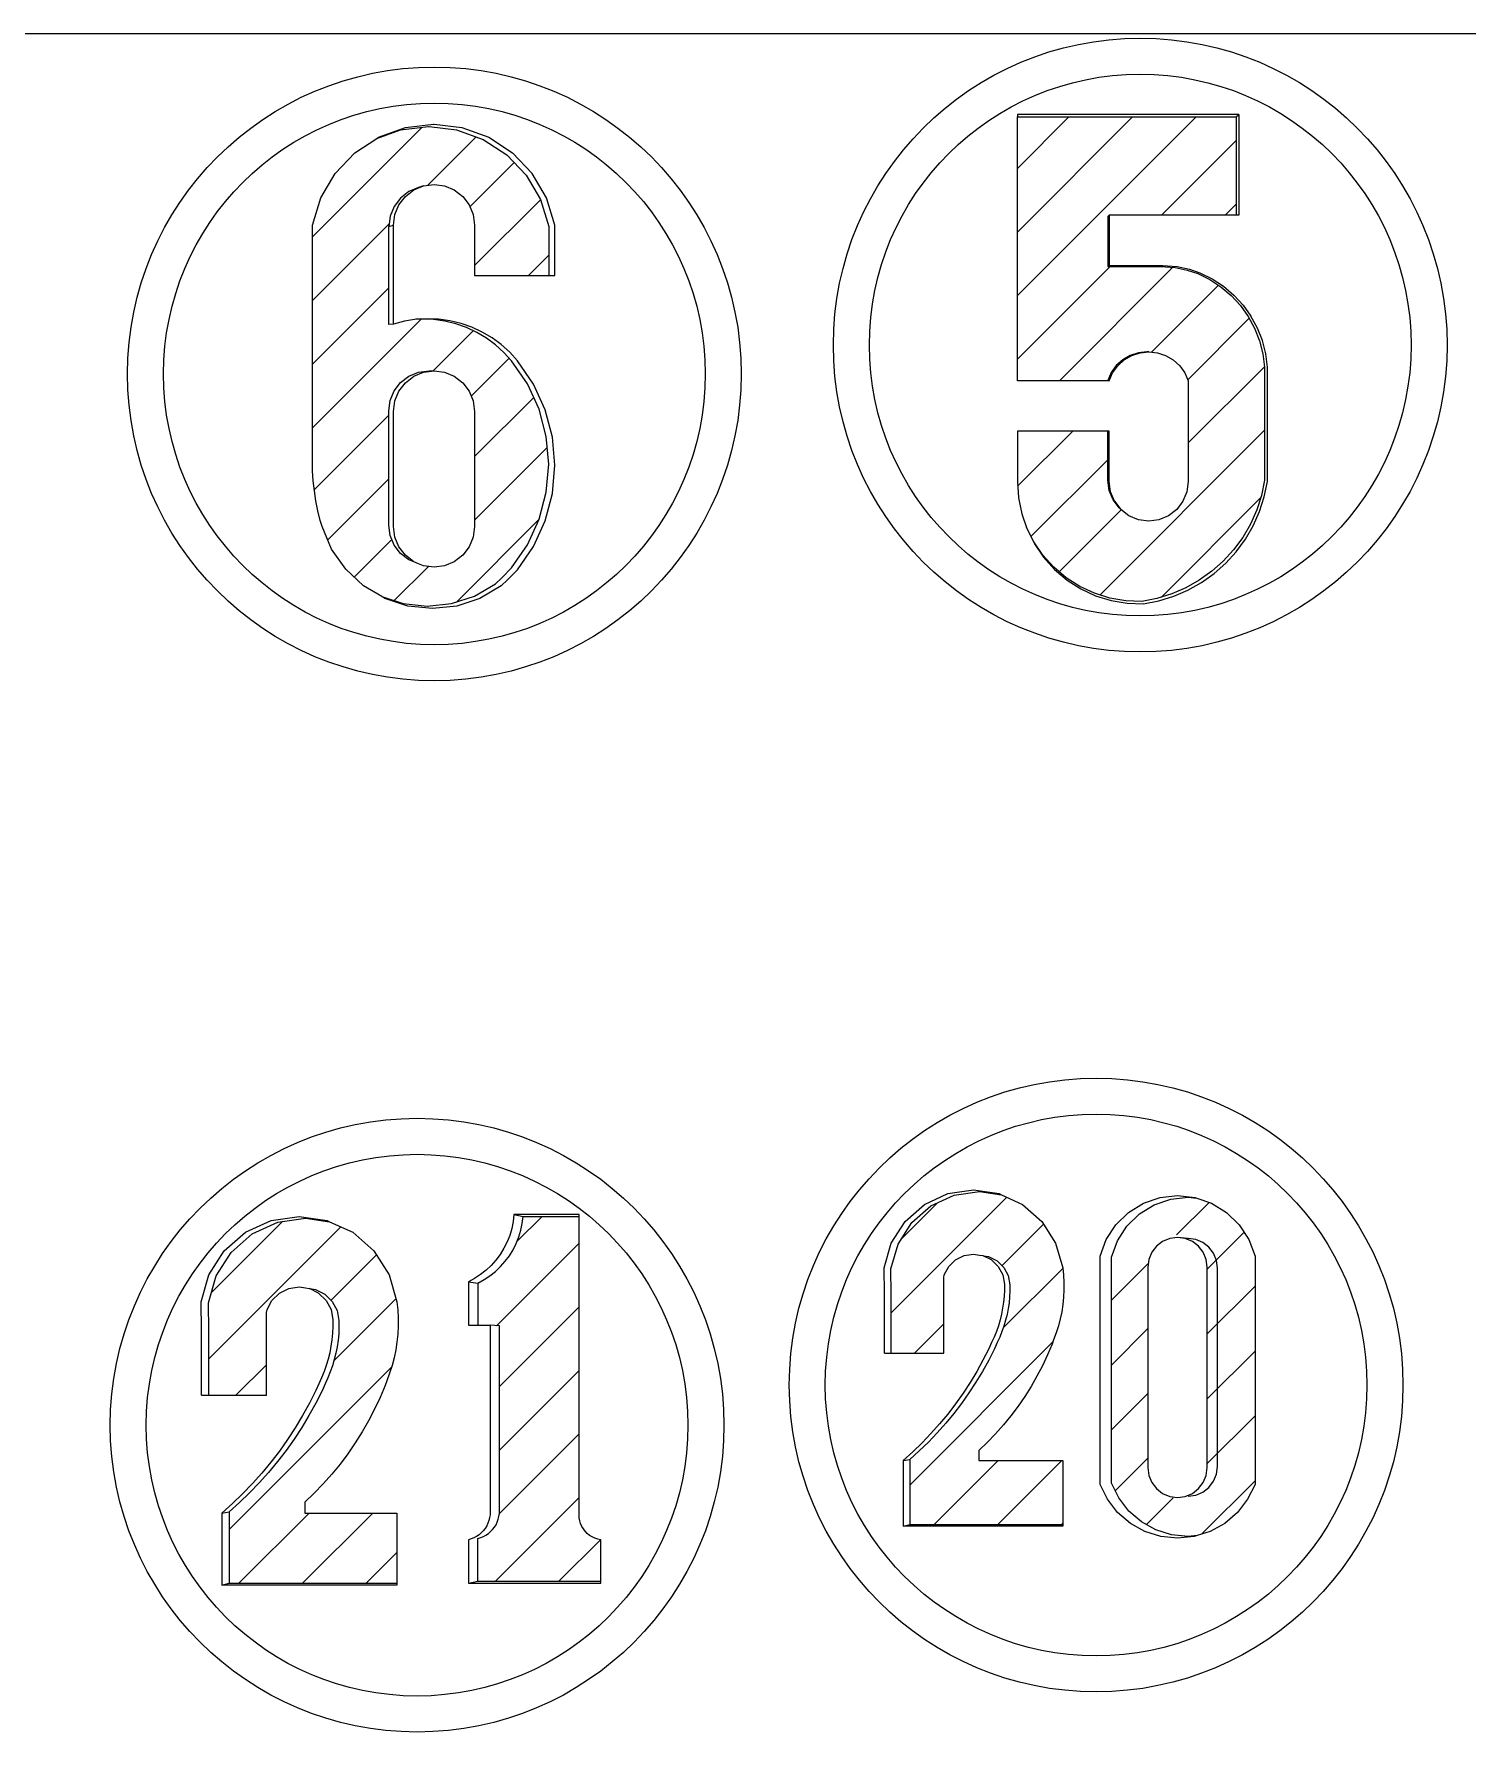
# Model space of a CAD drawing. Header units: inches. Extents: x 104 to 9740, y 936 to 6735.
# Drawn here: x 5914.1 to 5950.79, y 5726.59 to 5770.07 of the extents above; entities that cross this region are included whole.
import ezdxf

# ---------------------------------------------------------------- set-up
doc = ezdxf.new("R2010")
doc.units = ezdxf.units.IN
doc.header["$MEASUREMENT"] = 0
pattern_1 = [(45, (5264.4458, 6307.508), (-0.8148213, 0.8148213), [])]

msp = doc.modelspace()

# ---------------------------------------------------------------- hatches: boundary and pattern name
at = {"lineweight": 20}
h = msp.add_hatch(dxfattribs=at)
h.set_pattern_fill('ANSI31', color=256, scale=9.218651)
h.set_pattern_definition(pattern_1)
h.paths.add_polyline_path([(5926.327, 5761.702), (5926.132, 5761.916), (5925.916, 5762.11), (5925.683, 5762.282), (5925.434, 5762.429), (5925.171, 5762.552), (5924.898, 5762.648), (5924.616, 5762.716), (5924.329, 5762.756), (5924.04, 5762.768), (5923.842, 5762.757), (5923.586, 5762.716), (5923.303, 5762.642), (5923.184, 5762.633), (5923.184, 5765.141), (5923.219, 5765.407), (5923.322, 5765.655), (5923.486, 5765.868), (5923.699, 5766.032), (5923.947, 5766.134), (5924.073, 5766.178), (5924.342, 5766.214), (5924.611, 5766.178), (5924.861, 5766.075), (5925.076, 5765.91), (5925.241, 5765.694), (5925.345, 5765.444), (5925.381, 5765.175), (5925.381, 5763.884), (5927.279, 5763.884), (5927.279, 5765.141), (5927.066, 5765.831), (5926.701, 5766.453), (5926.203, 5766.975), (5925.599, 5767.369), (5924.92, 5767.615), (5924.213, 5767.698), (5924.203, 5767.698), (5923.486, 5767.615), (5922.873, 5767.393), (5922.313, 5767.027), (5921.81, 5766.5), (5921.441, 5765.871), (5921.226, 5765.175), (5921.226, 5759.14), (5921.232, 5758.882), (5921.249, 5758.624), (5921.277, 5758.368), (5921.317, 5758.112), (5921.368, 5757.859), (5921.43, 5757.608), (5921.475, 5757.454), (5921.719, 5756.876), (5922.079, 5756.362), (5922.539, 5755.936), (5923.001, 5755.664), (5923.553, 5755.481), (5924.17, 5755.415), (5924.788, 5755.481), (5925.378, 5755.676), (5925.913, 5755.992), (5926.079, 5756.146), (5926.327, 5756.398), (5926.734, 5756.989), (5927.034, 5757.641), (5927.217, 5758.335), (5927.279, 5759.05), (5927.217, 5759.765), (5927.034, 5760.459), (5926.734, 5761.111)])
h.paths.add_polyline_path([(5923.219, 5760.683), (5923.322, 5760.931), (5923.486, 5761.144), (5923.699, 5761.308), (5923.947, 5761.41), (5924.213, 5761.445), (5924.342, 5761.443), (5924.611, 5761.408), (5924.861, 5761.304), (5925.076, 5761.139), (5925.241, 5760.924), (5925.345, 5760.673), (5925.381, 5760.405), (5925.381, 5757.454), (5925.345, 5757.185), (5925.241, 5756.934), (5925.076, 5756.719), (5924.861, 5756.554), (5924.611, 5756.45), (5924.342, 5756.415), (5924.073, 5756.45), (5923.947, 5756.501), (5923.823, 5756.554), (5923.699, 5756.604), (5923.486, 5756.768), (5923.322, 5756.981), (5923.219, 5757.229), (5923.184, 5757.495), (5923.184, 5760.417)], flags=16)
h = msp.add_hatch(dxfattribs=at)
h.set_pattern_fill('ANSI31', color=256, scale=9.218651)
h.set_pattern_definition(pattern_1)
h.paths.add_polyline_path([(5944.99, 5763.116), (5944.757, 5763.37), (5944.494, 5763.592), (5944.207, 5763.78), (5943.898, 5763.932), (5943.63, 5764.025), (5943.319, 5764.091), (5942.949, 5764.116), (5941.594, 5764.116), (5941.594, 5765.428), (5944.879, 5765.428), (5944.879, 5767.949), (5939.279, 5767.949), (5939.279, 5761.196), (5941.594, 5761.196), (5941.684, 5761.398), (5941.813, 5761.576), (5941.977, 5761.724), (5942.168, 5761.835), (5942.378, 5761.903), (5942.621, 5761.928), (5942.865, 5761.903), (5943.077, 5761.834), (5943.27, 5761.722), (5943.436, 5761.573), (5943.567, 5761.393), (5943.657, 5761.189), (5943.657, 5758.609), (5943.622, 5758.346), (5943.521, 5758.102), (5943.36, 5757.892), (5943.15, 5757.731), (5942.906, 5757.629), (5942.643, 5757.595), (5942.381, 5757.629), (5942.136, 5757.731), (5941.906, 5757.907), (5941.729, 5758.139), (5941.628, 5758.381), (5941.594, 5758.641), (5941.594, 5759.899), (5939.279, 5759.899), (5939.279, 5758.609), (5939.307, 5758.191), (5939.39, 5757.781), (5939.512, 5757.43), (5939.699, 5757.061), (5939.933, 5756.719), (5940.211, 5756.412), (5940.527, 5756.144), (5940.876, 5755.921), (5941.251, 5755.746), (5941.646, 5755.622), (5942.055, 5755.553), (5942.469, 5755.538), (5942.855, 5755.614), (5943.232, 5755.731), (5943.593, 5755.886), (5943.937, 5756.08), (5944.257, 5756.309), (5944.552, 5756.57), (5944.817, 5756.862), (5945.05, 5757.179), (5945.247, 5757.52), (5945.408, 5757.88), (5945.529, 5758.255), (5945.609, 5758.641), (5945.609, 5761.196), (5945.608, 5761.54), (5945.565, 5761.881), (5945.479, 5762.214), (5945.354, 5762.534), (5945.19, 5762.837)])
h = msp.add_hatch(dxfattribs=at)
h.set_pattern_fill('ANSI31', color=256, scale=9.218651)
h.set_pattern_definition(pattern_1)
h.paths.add_polyline_path([(5940.441, 5733.542), (5938.289, 5733.542), (5938.289, 5733.795), (5938.509, 5734.005), (5938.72, 5734.223), (5938.921, 5734.45), (5939.113, 5734.685), (5939.296, 5734.928), (5939.468, 5735.178), (5939.63, 5735.435), (5939.781, 5735.699), (5939.921, 5735.968), (5940.05, 5736.243), (5940.167, 5736.523), (5940.206, 5736.632), (5940.273, 5736.807), (5940.33, 5736.986), (5940.378, 5737.167), (5940.416, 5737.351), (5940.445, 5737.536), (5940.463, 5737.723), (5940.473, 5737.91), (5940.472, 5738.098), (5940.461, 5738.285), (5940.441, 5738.472), (5940.26, 5739.107), (5939.907, 5739.664), (5939.409, 5740.099), (5938.87, 5740.347), (5938.306, 5740.428), (5937.659, 5740.335), (5937.065, 5740.062), (5936.573, 5739.631), (5936.223, 5739.079), (5936.043, 5738.451), (5936.05, 5737.797), (5936.05, 5736.292), (5937.397, 5736.292), (5937.397, 5738.27), (5937.523, 5738.508), (5937.698, 5738.678), (5937.916, 5738.787), (5938.156, 5738.824), (5938.306, 5738.8), (5938.397, 5738.787), (5938.401, 5738.785), (5938.544, 5738.762), (5938.76, 5738.655), (5938.933, 5738.486), (5939.046, 5738.273), (5939.089, 5738.036), (5939.089, 5737.883), (5939.082, 5737.731), (5939.068, 5737.579), (5939.046, 5737.428), (5939.017, 5737.278), (5938.98, 5737.13), (5938.937, 5736.983), (5938.886, 5736.839), (5938.829, 5736.698), (5938.764, 5736.559), (5938.693, 5736.401), (5938.546, 5736.109), (5938.388, 5735.823), (5938.22, 5735.543), (5938.041, 5735.27), (5937.853, 5735.003), (5937.654, 5734.744), (5937.446, 5734.492), (5937.229, 5734.249), (5937.002, 5734.013), (5936.767, 5733.787), (5936.524, 5733.569), (5936.524, 5731.904), (5940.441, 5731.904)])
h = msp.add_hatch(dxfattribs=at)
h.set_pattern_fill('ANSI31', color=256, scale=9.393641)
h.set_pattern_definition([(45, (5250.1643, 6318.125), (-0.8302884, 0.8302884), [])])
h.paths.add_polyline_path([(5941.687, 5738.749), (5941.687, 5732.96), (5941.874, 5732.58), (5942.134, 5732.245), (5942.456, 5731.97), (5942.827, 5731.764), (5943.231, 5731.638), (5943.652, 5731.595), (5943.884, 5731.618), (5944.215, 5731.722), (5944.589, 5731.929), (5944.914, 5732.208), (5945.176, 5732.546), (5945.366, 5732.929), (5945.366, 5738.775), (5945.208, 5739.198), (5944.962, 5739.575), (5944.639, 5739.89), (5944.255, 5740.126), (5943.878, 5740.256), (5943.652, 5740.281), (5943.209, 5740.232), (5942.787, 5740.087), (5942.406, 5739.853), (5942.087, 5739.541), (5941.843, 5739.167)])
h.paths.add_polyline_path([(5944.143, 5732.99), (5943.495, 5732.493), (5942.689, 5732.827), (5942.619, 5733.358), (5942.619, 5738.858), (5943.267, 5739.356), (5943.567, 5739.232), (5943.908, 5739.193), (5944.143, 5738.625)], flags=16)
h = msp.add_hatch(dxfattribs=at)
h.set_pattern_fill('ANSI31', color=256, scale=9.218651)
h.set_pattern_definition(pattern_1)
h.paths.add_polyline_path([(5928.462, 5731.549), (5928.392, 5731.582), (5928.327, 5731.623), (5928.267, 5731.672), (5928.213, 5731.727), (5928.166, 5731.788), (5928.127, 5731.854), (5928.096, 5731.925), (5928.073, 5731.998), (5928.06, 5732.074), (5928.055, 5732.151), (5928.055, 5739.792), (5926.621, 5739.792), (5926.6, 5739.613), (5926.563, 5739.437), (5926.512, 5739.265), (5926.445, 5739.098), (5926.365, 5738.937), (5926.27, 5738.784), (5926.163, 5738.64), (5926.044, 5738.505), (5925.913, 5738.382), (5925.772, 5738.27), (5925.622, 5738.171), (5925.464, 5738.085), (5925.464, 5737.003), (5925.777, 5737.003), (5926.014, 5736.986), (5926.014, 5732.182), (5926.004, 5732.107), (5925.986, 5732.034), (5925.961, 5731.964), (5925.929, 5731.896), (5925.889, 5731.833), (5925.843, 5731.774), (5925.791, 5731.72), (5925.734, 5731.671), (5925.672, 5731.629), (5925.606, 5731.594), (5925.536, 5731.566), (5925.464, 5731.545), (5925.464, 5730.446), (5928.61, 5730.446), (5928.61, 5731.509), (5928.535, 5731.525)])
h = msp.add_hatch(dxfattribs=at)
h.set_pattern_fill('ANSI31', color=256, scale=9.218651)
h.set_pattern_definition(pattern_1)
h.paths.add_polyline_path([(5923.39, 5732.194), (5921.03, 5732.194), (5921.03, 5732.472), (5921.271, 5732.702), (5921.502, 5732.941), (5921.723, 5733.19), (5921.934, 5733.448), (5922.134, 5733.714), (5922.322, 5733.988), (5922.5, 5734.27), (5922.665, 5734.559), (5922.819, 5734.854), (5922.96, 5735.155), (5923.089, 5735.462), (5923.132, 5735.582), (5923.205, 5735.774), (5923.268, 5735.97), (5923.32, 5736.169), (5923.362, 5736.37), (5923.393, 5736.573), (5923.414, 5736.778), (5923.424, 5736.983), (5923.423, 5737.189), (5923.412, 5737.394), (5923.39, 5737.599), (5923.191, 5738.295), (5922.804, 5738.906), (5922.259, 5739.383), (5921.667, 5739.655), (5921.049, 5739.744), (5920.339, 5739.642), (5919.688, 5739.342), (5919.148, 5738.87), (5918.765, 5738.265), (5918.568, 5737.576), (5918.575, 5736.859), (5918.575, 5735.21), (5920.052, 5735.21), (5920.052, 5737.378), (5920.191, 5737.638), (5920.382, 5737.825), (5920.621, 5737.944), (5920.884, 5737.985), (5921.049, 5737.958), (5921.148, 5737.944), (5921.153, 5737.942), (5921.31, 5737.918), (5921.547, 5737.799), (5921.736, 5737.615), (5921.86, 5737.381), (5921.907, 5737.121), (5921.908, 5736.954), (5921.9, 5736.787), (5921.884, 5736.62), (5921.86, 5736.454), (5921.828, 5736.29), (5921.788, 5736.127), (5921.74, 5735.967), (5921.685, 5735.809), (5921.622, 5735.654), (5921.551, 5735.502), (5921.473, 5735.328), (5921.312, 5735.009), (5921.139, 5734.695), (5920.954, 5734.388), (5920.759, 5734.089), (5920.552, 5733.796), (5920.334, 5733.512), (5920.106, 5733.236), (5919.867, 5732.969), (5919.619, 5732.711), (5919.362, 5732.463), (5919.095, 5732.224), (5919.095, 5730.399), (5923.39, 5730.399)])

# ---------------------------------------------------------------- linework, layer by layer
for p, q in [((6054.431, 5770.07), (5667.676, 5770.07)), ((5944.879, 5767.949), (5944.879, 5765.428)), ((5924.073, 5766.178), (5924.342, 5766.214)), ((5941.63, 5765.428), (5941.63, 5764.138)), ((5942.643, 5761.926), (5942.865, 5761.903)), ((5942.865, 5761.903), (5943.077, 5761.834)), ((5943.077, 5761.834), (5943.27, 5761.722)), ((5943.27, 5761.722), (5943.436, 5761.573)), ((5943.436, 5761.573), (5943.567, 5761.393)), ((5939.279, 5761.196), (5941.594, 5761.196)), ((5943.567, 5761.393), (5943.657, 5761.189)), ((5943.657, 5761.189), (5943.657, 5758.609)), ((5943.657, 5758.609), (5943.622, 5758.346)), ((5943.521, 5758.102), (5943.36, 5757.892)), ((5943.622, 5758.346), (5943.521, 5758.102)), ((5942.136, 5757.731), (5941.927, 5757.892)), ((5942.381, 5757.629), (5942.136, 5757.731)), ((5942.643, 5757.595), (5942.381, 5757.629)), ((5942.906, 5757.629), (5942.643, 5757.595)), ((5943.15, 5757.731), (5942.906, 5757.629)), ((5943.36, 5757.892), (5943.15, 5757.731)), ((5925.464, 5738.085), (5925.464, 5737.003)), ((5925.464, 5730.446), (5928.61, 5730.446))]:
    msp.add_line(p, q, dxfattribs=at)
for points in [[(5921.368, 5757.859), (5921.317, 5758.112), (5921.277, 5758.368), (5921.249, 5758.624), (5921.232, 5758.882), (5921.226, 5759.14), (5921.226, 5765.175), (5921.441, 5765.871), (5921.81, 5766.5), (5922.313, 5767.027), (5922.873, 5767.393), (5922.923, 5767.425), (5923.608, 5767.673), (5924.332, 5767.757), (5924.342, 5767.757), (5925.056, 5767.673), (5925.741, 5767.425), (5926.352, 5767.027)], [(5922.873, 5767.393), (5923.486, 5767.615), (5924.203, 5767.698), (5924.213, 5767.698), (5924.92, 5767.615), (5925.599, 5767.369), (5926.203, 5766.975), (5926.701, 5766.453), (5927.066, 5765.831), (5927.279, 5765.141), (5927.279, 5763.884)], [(5944.947, 5768.008), (5939.279, 5768.008), (5939.279, 5767.949)], [(5941.63, 5761.189), (5939.279, 5761.189), (5939.279, 5761.196), (5939.279, 5767.949), (5944.879, 5767.949), (5944.947, 5768.008), (5944.947, 5765.428), (5944.879, 5765.428), (5941.63, 5765.428), (5941.594, 5765.394), (5941.594, 5764.116), (5941.63, 5764.138), (5942.998, 5764.138), (5943.371, 5764.112), (5943.686, 5764.045), (5943.956, 5763.952), (5944.268, 5763.799), (5944.559, 5763.608), (5944.823, 5763.384), (5945.059, 5763.128), (5945.261, 5762.846)], [(5924.342, 5766.214), (5924.611, 5766.178), (5924.861, 5766.075), (5925.076, 5765.91), (5925.241, 5765.694), (5925.345, 5765.444), (5925.381, 5765.175), (5925.381, 5763.884), (5927.279, 5763.884), (5927.438, 5763.884), (5927.438, 5765.175), (5927.224, 5765.871), (5926.855, 5766.5), (5926.352, 5767.027)], [(5923.303, 5762.642), (5923.184, 5762.633), (5923.184, 5765.141)], [(5926.227, 5756.092), (5926.477, 5756.347), (5926.888, 5756.943), (5927.191, 5757.602), (5927.376, 5758.302), (5927.438, 5759.024), (5927.376, 5759.746), (5927.191, 5760.447), (5926.888, 5761.106), (5926.477, 5761.702), (5926.28, 5761.919), (5926.062, 5762.114), (5925.827, 5762.288), (5925.575, 5762.437), (5925.31, 5762.56), (5925.034, 5762.657), (5924.749, 5762.726), (5924.46, 5762.767), (5924.167, 5762.779), (5923.875, 5762.762), (5923.842, 5762.757), (5923.586, 5762.716), (5923.303, 5762.642), (5923.303, 5765.175)], [(5941.594, 5764.116), (5942.949, 5764.116), (5943.319, 5764.091), (5943.63, 5764.025), (5943.898, 5763.932), (5944.207, 5763.78), (5944.494, 5763.592), (5944.757, 5763.37), (5944.99, 5763.116), (5945.19, 5762.837), (5945.354, 5762.534), (5945.479, 5762.214), (5945.565, 5761.881), (5945.608, 5761.54), (5945.609, 5761.196), (5945.609, 5758.641), (5945.529, 5758.255), (5945.408, 5757.88), (5945.247, 5757.52), (5945.05, 5757.179), (5944.817, 5756.862), (5944.552, 5756.57), (5944.257, 5756.309), (5943.937, 5756.08), (5943.593, 5755.886), (5943.232, 5755.731), (5942.855, 5755.614), (5942.469, 5755.538), (5942.055, 5755.553), (5941.646, 5755.622), (5941.251, 5755.746), (5940.876, 5755.921), (5940.527, 5756.144), (5940.211, 5756.412), (5939.933, 5756.719), (5939.699, 5757.061), (5939.512, 5757.43)], [(5939.39, 5757.781), (5939.512, 5757.43), (5939.527, 5757.386), (5939.716, 5757.013), (5939.952, 5756.668), (5940.233, 5756.357), (5940.552, 5756.087), (5940.904, 5755.861), (5941.283, 5755.685), (5941.683, 5755.56), (5942.095, 5755.49), (5942.513, 5755.475), (5942.903, 5755.552), (5943.283, 5755.67), (5943.649, 5755.827), (5943.995, 5756.022), (5944.319, 5756.253), (5944.617, 5756.517), (5944.885, 5756.812), (5945.119, 5757.133), (5945.319, 5757.477), (5945.481, 5757.84), (5945.603, 5758.219), (5945.684, 5758.609), (5945.684, 5761.189), (5945.683, 5761.536), (5945.639, 5761.881), (5945.553, 5762.217), (5945.426, 5762.54), (5945.261, 5762.846)], [(5923.001, 5755.664), (5923.553, 5755.481), (5924.17, 5755.415), (5924.788, 5755.481), (5925.378, 5755.676), (5925.913, 5755.992), (5926.079, 5756.146), (5926.327, 5756.398), (5926.734, 5756.989), (5927.034, 5757.641), (5927.217, 5758.335), (5927.279, 5759.05), (5927.217, 5759.765), (5927.034, 5760.459), (5926.734, 5761.111), (5926.327, 5761.702), (5926.132, 5761.916), (5925.916, 5762.11), (5925.683, 5762.282), (5925.434, 5762.429), (5925.171, 5762.552), (5924.898, 5762.648), (5924.616, 5762.716), (5924.329, 5762.756), (5924.04, 5762.768), (5923.842, 5762.757)], [(5923.823, 5756.554), (5923.608, 5756.719), (5923.442, 5756.934), (5923.339, 5757.185), (5923.303, 5757.454), (5923.303, 5760.405), (5923.339, 5760.673), (5923.442, 5760.924), (5923.608, 5761.139), (5923.823, 5761.304), (5924.073, 5761.408), (5924.342, 5761.443)], [(5941.765, 5758.102), (5941.664, 5758.346), (5941.63, 5758.609), (5941.63, 5759.899), (5941.594, 5759.899), (5939.279, 5759.899), (5939.279, 5758.609), (5939.307, 5758.191), (5939.39, 5757.781)], [(5941.765, 5758.102), (5941.927, 5757.892), (5941.888, 5757.931), (5941.729, 5758.139), (5941.628, 5758.381), (5941.594, 5758.641), (5941.594, 5759.899)], [(5926.227, 5756.092), (5926.058, 5755.936), (5925.518, 5755.617), (5924.923, 5755.42), (5924.299, 5755.354), (5923.675, 5755.42), (5923.08, 5755.617), (5923.001, 5755.664), (5922.539, 5755.936), (5922.079, 5756.362), (5921.719, 5756.876), (5921.475, 5757.454), (5921.43, 5757.608), (5921.368, 5757.859)], [(5935.878, 5736.292), (5935.878, 5737.812), (5935.871, 5738.472), (5936.052, 5739.107), (5936.406, 5739.664), (5936.903, 5740.099), (5937.503, 5740.375), (5938.156, 5740.469), (5938.81, 5740.375), (5938.87, 5740.347), (5939.409, 5740.099), (5939.907, 5739.664), (5940.26, 5739.107), (5940.441, 5738.472), (5940.461, 5738.285), (5940.472, 5738.098), (5940.473, 5737.91), (5940.463, 5737.723), (5940.445, 5737.536), (5940.416, 5737.351), (5940.378, 5737.167), (5940.33, 5736.986), (5940.273, 5736.807), (5940.206, 5736.632), (5940.167, 5736.523), (5940.05, 5736.243), (5939.921, 5735.968), (5939.781, 5735.699), (5939.63, 5735.435), (5939.468, 5735.178), (5939.296, 5734.928), (5939.113, 5734.685), (5938.921, 5734.45), (5938.72, 5734.223), (5938.509, 5734.005), (5938.289, 5733.795), (5938.289, 5733.542), (5940.441, 5733.542), (5940.441, 5731.904), (5940.441, 5731.861), (5936.356, 5731.861)], [(5936.05, 5736.292), (5936.05, 5737.797), (5936.043, 5738.451), (5936.223, 5739.079), (5936.573, 5739.631), (5937.065, 5740.062), (5937.659, 5740.335), (5938.306, 5740.428), (5938.87, 5740.347)], [(5943.884, 5731.618), (5943.652, 5731.595), (5943.231, 5731.638), (5942.827, 5731.764), (5942.456, 5731.97), (5942.134, 5732.245), (5941.874, 5732.58), (5941.687, 5732.96), (5941.687, 5738.749), (5941.843, 5739.167), (5942.087, 5739.541), (5942.406, 5739.853), (5942.787, 5740.087), (5943.209, 5740.232), (5943.652, 5740.281), (5943.878, 5740.256)], [(5918.386, 5735.21), (5918.386, 5736.875), (5918.379, 5737.599), (5918.578, 5738.295), (5918.965, 5738.906), (5919.51, 5739.383), (5920.168, 5739.685), (5920.884, 5739.789), (5921.601, 5739.685), (5921.667, 5739.655), (5922.259, 5739.383), (5922.804, 5738.906), (5923.191, 5738.295), (5923.39, 5737.599), (5923.412, 5737.394), (5923.423, 5737.189), (5923.424, 5736.983), (5923.414, 5736.778), (5923.393, 5736.573), (5923.362, 5736.37), (5923.32, 5736.169), (5923.268, 5735.97), (5923.205, 5735.774), (5923.132, 5735.582), (5923.089, 5735.462), (5922.96, 5735.155), (5922.819, 5734.854), (5922.665, 5734.559), (5922.5, 5734.27), (5922.322, 5733.988), (5922.134, 5733.714), (5921.934, 5733.448), (5921.723, 5733.19), (5921.502, 5732.941), (5921.271, 5732.702), (5921.03, 5732.472), (5921.03, 5732.194), (5923.39, 5732.194), (5923.39, 5730.399), (5923.39, 5730.351), (5918.911, 5730.351)], [(5925.221, 5730.399), (5928.61, 5730.399), (5928.61, 5730.446), (5928.61, 5731.509), (5928.535, 5731.525), (5928.462, 5731.549), (5928.392, 5731.582), (5928.327, 5731.623), (5928.267, 5731.672), (5928.213, 5731.727), (5928.166, 5731.788), (5928.127, 5731.854), (5928.096, 5731.925), (5928.073, 5731.998), (5928.06, 5732.074), (5928.055, 5732.151), (5928.055, 5739.792), (5928.055, 5739.836), (5926.389, 5739.836), (5926.368, 5739.656), (5926.331, 5739.478), (5926.279, 5739.304), (5926.212, 5739.136), (5926.13, 5738.973), (5926.035, 5738.819), (5925.927, 5738.673), (5925.806, 5738.537), (5925.675, 5738.413), (5925.532, 5738.3), (5925.381, 5738.2), (5925.221, 5738.113), (5925.221, 5737.003), (5925.464, 5737.003), (5925.777, 5737.003), (5925.777, 5732.151), (5925.766, 5732.076), (5925.749, 5732.003), (5925.723, 5731.932), (5925.69, 5731.863), (5925.65, 5731.799), (5925.604, 5731.739), (5925.552, 5731.685), (5925.494, 5731.636), (5925.431, 5731.594), (5925.364, 5731.558), (5925.294, 5731.53), (5925.221, 5731.509), (5925.221, 5730.399), (5925.464, 5730.446), (5925.464, 5731.545), (5925.536, 5731.566), (5925.606, 5731.594), (5925.672, 5731.629), (5925.734, 5731.671), (5925.791, 5731.72), (5925.843, 5731.774), (5925.889, 5731.833), (5925.929, 5731.896), (5925.961, 5731.964), (5925.986, 5732.034), (5926.004, 5732.107), (5926.014, 5732.182), (5926.014, 5736.986), (5925.777, 5737.003)], [(5925.221, 5738.113), (5925.464, 5738.085), (5925.622, 5738.171), (5925.772, 5738.27), (5925.913, 5738.382), (5926.044, 5738.505), (5926.163, 5738.64), (5926.27, 5738.784), (5926.365, 5738.937), (5926.445, 5739.098), (5926.512, 5739.265), (5926.563, 5739.437), (5926.6, 5739.613), (5926.621, 5739.792)], [(5926.389, 5739.836), (5926.621, 5739.792), (5928.055, 5739.792)], [(5918.575, 5735.21), (5918.575, 5736.859), (5918.568, 5737.576), (5918.765, 5738.265), (5919.148, 5738.87), (5919.688, 5739.342), (5920.339, 5739.642), (5921.049, 5739.744), (5921.667, 5739.655)], [(5943.652, 5732.629), (5943.848, 5732.655), (5944.03, 5732.731), (5944.186, 5732.85), (5944.306, 5733.007), (5944.381, 5733.189), (5944.407, 5733.384), (5944.407, 5738.467), (5944.381, 5738.663), (5944.306, 5738.845), (5944.186, 5739.001), (5944.03, 5739.121), (5943.848, 5739.196), (5943.652, 5739.222), (5943.381, 5739.253), (5943.184, 5739.227), (5943, 5739.151), (5942.842, 5739.03), (5942.721, 5738.872), (5942.645, 5738.688), (5942.619, 5738.491), (5942.619, 5733.358)], [(5942.619, 5733.358), (5942.645, 5733.16), (5942.721, 5732.977), (5942.842, 5732.819), (5943, 5732.698), (5943.184, 5732.622), (5943.381, 5732.596), (5943.578, 5732.622), (5943.762, 5732.698), (5943.92, 5732.819), (5944.041, 5732.977), (5944.117, 5733.16), (5944.143, 5733.358), (5944.143, 5738.491), (5944.117, 5738.688), (5944.041, 5738.872), (5943.92, 5739.03), (5943.762, 5739.151), (5943.578, 5739.227), (5943.381, 5739.253)], [(5935.878, 5736.292), (5936.05, 5736.292), (5937.397, 5736.292), (5937.397, 5738.226), (5937.409, 5738.293), (5937.523, 5738.508), (5937.698, 5738.678), (5937.916, 5738.787), (5938.156, 5738.824), (5938.306, 5738.8), (5938.397, 5738.787), (5938.401, 5738.785)], [(5938.789, 5738.508), (5938.904, 5738.293), (5938.947, 5738.053), (5938.947, 5737.899), (5938.94, 5737.745), (5938.925, 5737.591), (5938.903, 5737.439), (5938.874, 5737.288), (5938.837, 5737.138), (5938.793, 5736.99), (5938.742, 5736.845), (5938.684, 5736.702), (5938.619, 5736.562), (5938.547, 5736.402), (5938.398, 5736.107), (5938.239, 5735.818), (5938.069, 5735.536), (5937.889, 5735.26), (5937.698, 5734.991), (5937.498, 5734.729), (5937.288, 5734.475), (5937.068, 5734.229), (5936.839, 5733.991), (5936.602, 5733.762), (5936.356, 5733.542), (5936.356, 5731.861), (5936.524, 5731.904), (5940.441, 5731.904)], [(5938.789, 5738.508), (5938.615, 5738.678), (5938.401, 5738.785), (5938.544, 5738.762), (5938.76, 5738.655), (5938.933, 5738.486), (5939.046, 5738.273), (5939.089, 5738.036), (5939.089, 5737.883), (5939.082, 5737.731), (5939.068, 5737.579), (5939.046, 5737.428), (5939.017, 5737.278), (5938.98, 5737.13), (5938.937, 5736.983), (5938.886, 5736.839), (5938.829, 5736.698), (5938.764, 5736.559), (5938.693, 5736.401), (5938.546, 5736.109), (5938.388, 5735.823), (5938.22, 5735.543), (5938.041, 5735.27), (5937.853, 5735.003), (5937.654, 5734.744), (5937.446, 5734.492), (5937.229, 5734.249), (5937.002, 5734.013), (5936.767, 5733.787), (5936.524, 5733.569)], [(5918.386, 5735.21), (5918.575, 5735.21), (5920.052, 5735.21), (5920.052, 5737.329), (5920.065, 5737.403), (5920.191, 5737.638), (5920.382, 5737.825), (5920.621, 5737.944), (5920.884, 5737.985), (5921.049, 5737.958), (5921.148, 5737.944), (5921.153, 5737.942)], [(5921.578, 5737.638), (5921.704, 5737.403), (5921.752, 5737.14), (5921.752, 5736.971), (5921.744, 5736.802), (5921.728, 5736.634), (5921.703, 5736.467), (5921.671, 5736.301), (5921.631, 5736.137), (5921.583, 5735.975), (5921.527, 5735.815), (5921.463, 5735.658), (5921.392, 5735.505), (5921.313, 5735.33), (5921.15, 5735.007), (5920.975, 5734.69), (5920.789, 5734.38), (5920.591, 5734.078), (5920.382, 5733.782), (5920.163, 5733.495), (5919.932, 5733.217), (5919.691, 5732.947), (5919.441, 5732.687), (5919.181, 5732.436), (5918.911, 5732.194), (5918.911, 5730.351), (5919.095, 5730.399), (5923.39, 5730.399)], [(5921.578, 5737.638), (5921.387, 5737.825), (5921.153, 5737.942), (5921.31, 5737.918), (5921.547, 5737.799), (5921.736, 5737.615), (5921.86, 5737.381), (5921.907, 5737.121), (5921.908, 5736.954), (5921.9, 5736.787), (5921.884, 5736.62), (5921.86, 5736.454), (5921.828, 5736.29), (5921.788, 5736.127), (5921.74, 5735.967), (5921.685, 5735.809), (5921.622, 5735.654), (5921.551, 5735.502), (5921.473, 5735.328), (5921.312, 5735.009), (5921.139, 5734.695), (5920.954, 5734.388), (5920.759, 5734.089), (5920.552, 5733.796), (5920.334, 5733.512), (5920.106, 5733.236), (5919.867, 5732.969), (5919.619, 5732.711), (5919.362, 5732.463), (5919.095, 5732.224)], [(5936.356, 5733.542), (5936.524, 5733.569), (5936.524, 5731.904)], [(5918.911, 5732.194), (5919.095, 5732.224), (5919.095, 5730.399)]]:
    msp.add_lwpolyline(points, dxfattribs=at)
for points in [[(5923.303, 5765.175), (5923.339, 5765.444), (5923.442, 5765.694), (5923.608, 5765.91), (5923.823, 5766.075), (5924.073, 5766.178), (5923.947, 5766.134), (5923.699, 5766.032), (5923.486, 5765.868), (5923.322, 5765.655), (5923.219, 5765.407), (5923.184, 5765.141)], [(5941.63, 5761.189), (5941.72, 5761.393), (5941.851, 5761.573), (5942.017, 5761.722), (5942.21, 5761.834), (5942.422, 5761.903), (5942.643, 5761.926), (5942.598, 5761.926), (5942.378, 5761.903), (5942.168, 5761.835), (5941.977, 5761.724), (5941.813, 5761.576), (5941.684, 5761.398), (5941.594, 5761.196)], [(5925.076, 5756.719), (5924.861, 5756.554), (5924.611, 5756.45), (5924.342, 5756.415), (5924.073, 5756.45), (5923.947, 5756.501), (5923.823, 5756.554), (5923.699, 5756.604), (5923.486, 5756.768), (5923.322, 5756.981), (5923.219, 5757.229), (5923.184, 5757.495), (5923.184, 5760.417), (5923.219, 5760.683), (5923.322, 5760.931), (5923.486, 5761.144), (5923.699, 5761.308), (5923.947, 5761.41), (5924.213, 5761.445), (5924.342, 5761.443), (5924.611, 5761.408), (5924.861, 5761.304), (5925.076, 5761.139), (5925.241, 5760.924), (5925.345, 5760.673), (5925.381, 5760.405), (5925.381, 5757.454), (5925.345, 5757.185), (5925.241, 5756.934)], [(5944.914, 5732.208), (5944.589, 5731.929), (5944.215, 5731.722), (5943.884, 5731.618), (5943.807, 5731.594), (5943.381, 5731.551), (5942.955, 5731.594), (5942.547, 5731.722), (5942.173, 5731.929), (5941.848, 5732.208), (5941.585, 5732.546), (5941.396, 5732.929), (5941.396, 5738.775), (5941.554, 5739.198), (5941.8, 5739.575), (5942.123, 5739.89), (5942.507, 5740.126), (5942.933, 5740.273), (5943.381, 5740.323), (5943.829, 5740.273), (5943.878, 5740.256), (5944.255, 5740.126), (5944.639, 5739.89), (5944.962, 5739.575), (5945.208, 5739.198), (5945.366, 5738.775), (5945.366, 5732.929), (5945.176, 5732.546)]]:
    msp.add_lwpolyline(points, close=True, dxfattribs=at)
for centre, radius in [((5942.426, 5762.103), 7.858), ((5924.35, 5761.364), 7.858), ((5942.426, 5762.103), 6.936), ((5924.35, 5761.364), 6.936), ((5941.297, 5735.473), 7.858), ((5941.297, 5735.473), 6.936), ((5923.908, 5734.444), 7.858), ((5923.908, 5734.444), 6.936)]:
    msp.add_circle(centre, radius, dxfattribs=at)

doc.saveas('drawing.dxf')
